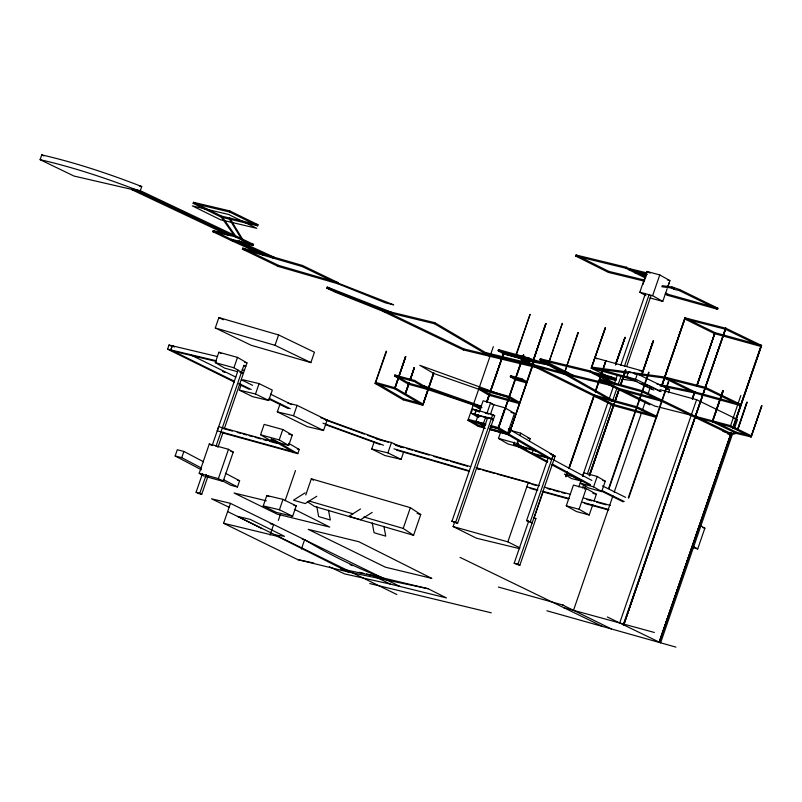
<?xml version="1.0" encoding="UTF-8"?>
<svg xmlns="http://www.w3.org/2000/svg" width="802" height="802" viewBox="0 0 802 802"><rect width="100%" height="100%" fill="white"/><g stroke="black" fill="none" stroke-linecap="round" stroke-linejoin="round"><path stroke-width="1.2" d="M40.1 159.668C74.205 167.508 107.498 178.656 140.089 191.317L73.984 176.049L40.1 159.668L41.744 154.876C75.849 162.726 109.142 173.864 141.733 186.535L139.979 191.648L235.136 236.71L212.851 231.698L213.212 230.665L235.467 235.748L253.522 244.42L253.171 245.462L230.916 240.369L212.851 231.698M132.43 188.871L228.279 234.104L227.948 235.066L132.099 189.823L132.43 188.871L140.31 190.686L235.467 235.748L235.106 236.79L253.171 245.462M193.142 203.347L193.503 202.315L229.813 210.916L257.993 224.76L257.632 225.793L221.322 217.202L193.142 203.347L229.462 211.949L257.632 225.793M229.462 211.949L229.813 210.916M215.287 327.968L218.866 317.582L278.585 334.935L314.454 352.228L310.875 362.604L251.126 345.251L215.287 327.968L275.016 345.311L310.875 362.604M242.415 249.171L302.143 266.525L338.003 283.808L278.264 266.454L242.415 249.171L242.775 248.129L302.504 265.482L338.364 282.775L338.003 283.808L385.451 302.855L393.682 304.85L329.752 279.838M201.382 469.772L175.157 455.977L177.302 449.752L183.889 451.436L203.548 461.782M201.402 468.007L181.743 457.661L183.889 451.436M237.572 371.697L224.76 368.158L215.297 362.614L218.866 352.238L237.512 357.391L246.976 362.925L224.359 428.609M239.908 372.339L243.397 373.301L233.933 367.767L237.512 357.391M203.929 476.087L199.197 473.32L209.292 443.997L228.49 449.3L233.232 452.067L223.126 481.39L205.132 476.418M208.179 475.586L201.713 494.373L197.984 493.34L196.089 492.238L202.565 473.441M212.269 445.26L238.144 370.103M201.713 494.373L199.818 493.26L206.294 474.473M215.999 446.293L243.898 365.261L245.793 366.364L243.587 365.491M278.264 266.454L278.615 265.412L242.775 248.129M217.893 447.396L223.146 432.128M242.896 379.757L259.086 383.607L272.309 390.113L268.74 400.489L252.55 396.639L239.317 390.133L241.302 384.369M223.126 481.39L218.395 478.624L228.49 449.3M268.74 400.489L255.507 393.982L259.086 383.607M275.016 345.311L278.585 334.935M302.143 266.525L302.504 265.482M329.391 566.763L344.539 573.881L390.363 584.107L446.443 597.911L428.128 588.728L348.419 572.006L297.753 559.626L223.598 523.275L230.465 503.355L211.507 498.794L229.512 507.465M221.051 480.107L230.886 485.28L237.462 486.964L239.608 480.729L225.402 473.27M260.58 434.764L264.149 424.388L282.795 429.541L292.259 435.075L288.68 445.451L270.043 440.308L260.58 434.764L279.216 439.917L288.68 445.451M287.828 403.145L297.081 405.351L327.096 420.118L323.527 430.494L307.336 426.644L277.312 411.877L280.088 403.807M326.895 288.139L327.256 287.096L391.186 312.118L390.825 313.151L326.895 288.139L335.146 292.118L382.594 311.166L463.376 349.933L539.084 368.168M279.216 439.917L282.795 429.541M323.527 430.494L293.502 415.727L297.081 405.351M263.236 505.912L266.805 495.526L282.996 499.375L296.229 505.882L292.65 516.267L276.459 512.418L263.236 505.912L279.427 509.761L292.65 516.267M270.003 535.074L273.622 524.538L270.204 523.726M279.427 509.761L282.996 499.375M278.324 520.408L280.72 513.45M285.111 500.709L295.487 470.584M305.762 494.974L311.326 478.824L410.353 507.676L420.729 514.533L413.581 535.295L314.554 506.443L307.286 501.641M301.382 549.089L304.61 539.716L302.274 539.144M423.065 404.118L433.782 372.98L422.844 405.241L403.185 399.827L375.075 383.386L386.153 351.206M375.707 382.424L386.574 351.366M480.538 409.03L473.12 405.381L480.969 407.546L428.208 389.672L408.509 384.238L394.514 376.048L394.875 375.015L414.584 380.449L428.559 388.629L473.471 404.348L480.899 407.997M403.506 452.458L401.12 459.376L384.93 455.526L371.707 449.02L374.093 442.102M403.396 398.704L375.436 382.343L395.256 387.857L405.561 356.549L394.835 387.697L423.205 404.198L403.536 398.784L403.185 399.827M394.975 387.777L405.561 356.549M422.844 405.241L394.754 388.81L405.842 356.629M404.99 394.093L408.96 382.564M409.752 380.248L414.403 367.647L410.574 379.256M405.13 394.173L409.1 382.644M410.293 379.186L414.123 367.567M405.261 394.173L409.241 382.634M410.423 379.176L414.403 367.647M405.411 394.253L409.381 382.714M401.12 459.376L387.897 452.869L391.466 442.493L376.439 438.915M428.208 389.672L414.223 381.491L414.584 380.449M434.754 322.665L490.172 355.296L489.822 356.329L434.393 323.707L434.754 322.665L382.955 310.123L336.66 291.547M433.922 373.06L423.205 404.198M422.925 404.128L433.501 372.9M463.376 349.933L463.726 348.89L382.955 310.123L382.594 311.166L434.393 323.707M413.581 535.295L403.205 528.428L410.353 507.676M485.36 428.338L478.323 426.393L467.967 420.338L493.34 346.644M478.293 408.408L478.654 407.376M548.037 364.86L562.342 323.336L547.987 364.83L533.861 362.143L503.305 353.712L498.132 350.685L498.483 349.652L529.009 358.063L534.222 361.111L548.347 363.797L612.538 400.108L612.187 401.14L548.037 364.86L531.175 360.188M484.468 426.514L475.967 421.551L478.353 414.624M479.145 412.318L483.115 400.789L490.553 402.845L493.801 404.739L490.623 413.962M486.603 401.832L489.431 393.632M490.233 391.286L503.836 352.69L490.513 391.366M478.323 426.393L478.674 425.361L484.548 426.975M486.744 401.922L489.571 393.712M490.383 391.376L503.656 352.68L534.222 361.111L508.839 434.814L490.062 429.631M486.884 401.912L489.711 393.712M487.025 401.992L489.852 393.792M490.664 391.446L503.977 352.77L498.483 349.652M485.571 424.87L483.405 423.606L485.791 416.679M486.984 413.22L490.553 402.845M451.977 521.19L487.736 417.321L491.466 418.353L493.36 419.456L457.601 523.325L451.977 521.19L457.601 523.325M519.626 548.668L476.358 538.172L453.13 526.553L454.734 521.881M455.706 522.222L491.466 418.353M492.779 414.614L494.674 415.727L493.24 419.877L491.345 418.764L492.779 414.614L472.558 409.01L471.115 413.16L478.604 417.541M529.992 314.434L516.328 354.995M530.132 314.434L515.907 354.835M510.313 376.78L521.551 379.877L526.713 382.905L515.486 379.807L510.313 376.78L510.673 375.747L521.912 378.845L527.074 381.872L515.846 378.775L510.673 375.747M504.999 407.837L514.463 413.371L507.315 434.133L497.852 428.589L504.999 407.837L491.676 404.148M498.493 427.596L523.516 354.935L498.493 427.596L509.2 433.772L489.24 428.268M508.839 434.814L498.413 428.709L523.937 355.096M515.486 379.807L515.846 378.775M498.493 438.403L517.13 443.556L526.603 449.09L507.957 443.937L498.493 438.403L500.879 431.486M521.551 379.877L521.912 378.845M510.663 355.015L503.335 353.732L533.861 362.143L528.648 359.095L529.009 358.063M532.989 360.649L545.731 323.627L533.41 360.81M521.26 357.963L531.957 364.208L531.596 365.251L613.45 405.601L656.477 417.411L636.678 407.867L593.65 396.058M533.129 360.73L545.871 323.717M533.27 360.72L546.012 323.707M533.801 360.95L509.2 433.772L534.222 361.111L503.696 352.7M614.462 386.363L572.738 376.248L539.936 359.837L540.297 358.795L590.503 371.005L614.462 382.995M644.247 281.121L608.477 272.439L575.676 256.028L576.037 254.996L626.252 267.206L645.851 277.011M517.13 443.556L518.323 440.097M519.917 435.486L520.709 433.18L509.059 429.952M517.41 445.3L533.901 449.862L535.796 450.975L519.295 446.413L517.41 445.3L518.122 443.225M529.38 441.02L530.172 438.714L520.709 433.18M532.197 453.18L548.688 457.741L550.583 458.854L534.082 454.293L532.197 453.18L533.631 449.03M577.911 332.519L564.037 374.203L531.596 365.251L517.691 357.121M519.937 547.896L507.866 541.851L528.348 482.373L475.987 467.736M608.477 272.439L608.838 271.407L576.037 254.996M526.583 520.598L532.207 522.744L526.583 520.598L548.307 457.521M534.002 517.551L535.886 518.653L519.806 565.37L514.182 563.235L528.658 521.19M530.312 521.631L553.24 455.055L551.375 454.533L553.24 455.055L551.806 459.195L548.077 458.163L506.393 433.792M519.806 565.37L517.912 564.257L555.134 456.158L508.348 428.799M534.072 518.052L543.315 491.225M591.385 368.228L605.46 327.737L591.244 368.148L615.956 380.198M611.926 382.945L590.152 372.048L590.503 371.005M645.49 278.053L625.891 268.239L626.252 267.206M628.357 373.181L591.244 368.148L605.179 327.657M567.545 473.28L565.911 476.639L567.525 471.947M568.738 468.428L594.192 394.504M595.405 390.985L605.901 360.479L595.415 392.318M566.052 476.719L567.395 473.2M568.879 468.508L594.472 394.584M595.545 391.065L606.182 360.559M569.159 468.589L594.613 394.664M592.798 504.628L589.219 515.004L576.438 511.546L566.282 505.821L573.43 485.07L586.222 488.518L596.367 494.243L593.981 501.17M645.921 295.657L639.836 292.219L646.983 271.457L659.765 274.916L669.921 280.64L667.936 286.404M615.575 363.807L625.019 337.281L615.455 365.04M611.294 376.739L610.944 377.772L592.758 373.351L593.109 372.308L611.294 376.739L616.307 379.156M615.715 363.897L625.159 337.371L615.996 363.968M643.134 284.279L643.495 283.236M643.886 282.093L646.643 274.073M578.843 486.934L581.28 479.847M582.493 476.308L608.096 401.962M609.319 398.424L613.38 386.614M614.192 384.258L617.44 374.815M620.698 365.371L645.48 293.392M582.783 476.288L583.976 472.829L597.189 476.478L605.259 481.2L601.69 491.576L588.478 487.927L580.407 483.215L581.6 479.746M582.563 487.957L583.786 484.418M587.445 473.802L611.415 404.168M612.638 400.629L617.109 387.647M618.322 384.108L621.169 375.847M624.417 366.404L649.209 294.414M584.457 489.07L585.681 485.531M589.199 475.546L613.841 403.967M614.532 401.742L619.094 388.719M620.217 385.211L625.56 369.943L620.728 385.361M626.723 366.334L651.104 295.527M589.34 475.626L613.991 404.058M614.793 401.712L619.334 388.539L599.535 378.985L642.552 390.795L731.284 433.671L736.737 432.378L751.534 435.897L730.442 425.611L695.334 416.308M620.447 385.281L625.56 369.943M589.48 475.626L614.121 404.048M614.933 401.702L619.375 388.8M620.588 385.271L625.981 370.103M589.62 475.706L614.272 404.128M615.074 401.782L619.515 388.88M589.219 515.004L579.074 509.28L586.222 488.518M667.144 288.71L662.773 301.402L652.617 295.677L659.765 274.916M652.467 389.411L626.723 376.89L628.507 371.707L637.349 373.943L669.56 389.662L668.487 392.779M601.69 491.576L593.61 486.864L597.189 476.478M661.109 391.607L635.565 379.135L637.349 373.943M668.046 286.144L669.229 282.705M667.404 295.276L667.765 294.244L665.68 293.011L665.329 294.053L667.404 295.276L717.559 309.261L717.92 308.219L679.595 289.522L672.036 286.986L662.111 285.682M641.6 374.504L653.149 340.96L642.021 374.664M641.74 374.584L653.149 340.96M641.871 374.604L653.57 341.121M661.75 286.725L671.685 288.028L672.036 286.986M717.559 309.261L679.234 290.555L674.141 289.342L674.492 288.299M608.648 488.368L648.648 372.208M679.234 290.555L679.595 289.522M573.5 610.332L612.959 495.736M614.182 492.187L641.43 413.04M642.242 410.674L645.5 401.221M647.936 394.133L650.382 387.045M661.339 386.424L684.958 317.843L725.86 328.249L623.675 625.029L725.86 328.249M661.52 386.514L684.958 317.843L715.103 332.68L761.639 345.512L733.138 428.278M661.6 386.484L685.219 317.903L661.78 386.574M628.307 497.841L668.307 381.672M692.116 398.805L694.562 391.707M696.597 385.792L714.923 332.589L697.439 384.77M696.778 385.892L715.103 332.68L696.858 385.862M694.823 391.777L692.377 398.865L694.743 391.797L664.587 377.01L591.595 367.105L630.202 377.812M692.557 398.955L695.003 391.867M619.705 622.974L696.587 399.697L659.856 389.642M725.609 328.178L623.234 624.868M712.457 421.742L722.893 390.524L712.176 421.662L736.376 433.421L751.173 436.93L761.699 405.692L750.933 436.879M712.316 421.742L723.314 390.684L712.597 421.822L694.973 417.351L642.202 391.837L599.174 380.028L649.841 404.85M730.231 426.734L740.807 395.506M731.504 433.01L659.184 642.232L731.073 432.849M732.697 428.128L761.198 345.351M659.184 642.232L731.254 432.95M732.878 428.218L761.379 345.451M659.444 642.292L731.334 432.92M732.958 428.188L761.459 345.421M732.617 433.702L660.617 642.803L607.335 616.989M734.652 427.797L737.499 419.526L696.587 399.697M737.369 429.862L746.903 402.183L737.81 430.012M737.569 429.962L747.143 402.233M693.058 547.676L697.71 548.939L704.858 528.177L700.798 525.881M761.9 405.792L751.173 436.93L730.081 426.654L712.597 421.822M234.555 382.133L167.578 349.181L169.011 345.03L217.342 356.529M221.512 432.609L297.793 453.651L299.236 449.501L288.71 443.356M547.515 462.473L513.661 444.258L514.383 442.183M547.786 461.641L517.2 445.19L517.922 443.115M305.101 492.839L293.492 500.177L305.171 503.586L316.79 496.248M360.519 508.979L348.91 516.328L360.589 519.726L372.208 512.388M727.344 433.722L730.923 434.714L736.376 433.421L736.737 432.378L712.527 420.629M639.334 370.654L643.064 371.146L594.813 357.762L597.009 358.835M615.906 378.424L611.074 377.772M622.111 379.236L637.009 381.191M634.542 374.023L664.226 378.053L704.958 388.358L740.908 405.722L694.372 392.89L660.216 385.812M274.224 534.824L284.53 536.317L250.214 519.385L237.613 516.358L262.023 528.668M656.918 384.018L694.722 391.847L741.259 404.679L705.309 387.316L664.587 377.01M297.753 559.626L313.602 563.004M340.429 568.738L381.892 577.6L400.038 586.483M253.522 244.42L231.267 239.337L213.212 230.665M359.186 572.287L364.038 573.4M366.464 573.951L428.128 588.728M139.327 185.984L141.733 186.535M132.099 189.823L139.979 191.648M647.124 274.464L635.254 271.708L634.893 272.75L645.58 275.226M616.126 379.366L599.515 375.516L599.154 376.549L615.766 380.409M257.993 224.76L221.673 216.159L193.503 202.315M215.908 360.679L167.578 349.181M216.109 361.411L173.463 351.266L170.816 349.953L172.25 345.812L174.485 346.905M239.317 390.133L255.507 393.982M324.78 419.566L327.096 420.118M277.312 411.877L293.502 415.727M371.707 449.02L387.897 452.869M293.913 505.33L296.229 505.882M535.836 366.263L463.726 348.89M564.678 373.191L607.665 383.597M565.52 374.514L572.738 376.248L573.089 375.206L540.297 358.795M369.712 583.555L491.275 612.818M647.044 272.931L628.858 268.51L628.497 269.542L646.683 273.973M575.676 256.028L625.891 268.239M608.838 271.407L644.607 280.078M539.936 359.837L590.152 372.048M530.262 363.426L485.501 352.539L485.15 353.582L532.327 365.05M558.092 370.193L567.776 372.549L567.415 373.582L561.37 372.118M266.284 500.799L234.034 492.999L277.201 514.152L329.762 527.084L294.414 509.34M223.598 523.275L277.362 536.287L348.419 572.006M626.723 376.89L635.565 379.135M666.342 388.85L669.56 389.662M658.191 406.905L654.602 406.002L619.334 388.539L662.352 400.348M660.587 407.516L690.542 415.095M175.157 455.977L181.743 457.661M237.412 480.167L239.608 480.729M513.661 444.258L517.2 445.19M667.595 280.008L669.921 280.64M639.836 292.219L652.617 295.677M649.981 297.943L662.773 301.402M592.878 493.3L596.367 494.243M702.532 527.546L704.858 528.177M566.282 505.821L579.074 509.28M563.696 607.645L654.382 632.477M618.974 389.572L662.001 401.381M594.011 395.015L637.039 406.825L656.838 416.378L613.811 404.569L531.937 364.198M478.694 389.201L509.14 397.571L519.566 403.667L489.04 395.256L478.694 389.201L433.782 373.481L419.797 365.301L509.14 397.571M478.533 425.281L468.328 419.306L485.892 424.138M490.573 425.421L498.914 427.757M467.967 420.338L485.531 425.17L479.205 423.446M490.222 426.463L498.413 428.709M668.728 381.832L628.728 498.002M634.663 380.188L591.665 368.308M517.11 355.166L548.538 363.907M498.132 350.685L528.648 359.095M722.933 431.366L731.284 433.671M394.514 376.048L414.223 381.491M428.559 388.629L408.86 383.196L394.875 375.015M510.964 412.398L514.463 413.371M485.24 413.12L488.779 414.093M491.135 414.744L494.674 415.727M375.075 383.386L394.754 388.81M491.345 418.764L471.115 413.16M488.518 418.574L474.844 414.203L476.278 410.053L478.423 411.296M475.967 421.551L483.405 423.606M490.854 426.664L497.852 428.589M527.846 438.062L530.172 438.714M489.842 429.301L507.315 434.133M244.64 362.283L246.976 362.925M553.27 455.646L555.134 456.158M215.297 362.614L233.933 367.767M602.853 480.538L605.259 481.2M580.407 483.215L593.61 486.864M476.689 468.448L480.308 469.451M482.714 470.112L494.754 473.441M497.16 474.112L539.315 485.751M544.137 487.085L570.623 494.403M583.876 498.072L610.372 505.39M532.779 484.538L536.388 485.541M547.225 488.538L550.844 489.531M553.25 490.202L559.275 491.867M561.681 492.528L565.29 493.531M586.974 499.516L591.786 500.849M596.608 502.182L606.242 504.839M527.044 486.914L537.881 489.902M542.703 491.235L569.189 498.553M582.442 502.222L608.939 509.541M530.142 488.358L537.36 490.353M542.182 491.686L568.678 499.004M584.327 503.335L608.417 509.992M288.76 434.113L292.259 435.075M279.367 443.426L218.675 426.684L217.242 430.834L292.219 451.516L294.103 452.629L270.926 439.085L274.655 440.118L297.793 453.651M222.946 428.458L232.47 431.085M237.222 432.398L240.79 433.381M243.176 434.042L246.745 435.025M249.121 435.676L252.7 436.659M255.076 437.321L261.021 438.965M263.407 439.616L266.976 440.599M269.352 441.26L276.5 443.225M534.022 518.142L535.886 518.653M230.826 451.406L233.232 452.067M199.197 473.32L218.395 478.624M514.182 563.235L517.912 564.257M196.089 492.238L199.818 493.26M667.765 294.244L717.92 308.219M297.372 448.99L299.236 449.501M453.13 526.553L507.866 541.851M498.353 587.034L563.616 605.259M733.9 418.514L737.499 419.526M546.884 610.793L675.956 647.124M278.615 265.412L338.364 282.775M417.15 513.491L420.729 514.533M308.95 500.979L353.091 513.831M363.827 516.959L403.205 528.428M394.223 444.328L470.624 466.624M476.588 468.368L480.177 469.411M395.707 445.331L404.068 447.767M406.454 448.468L412.428 450.203M414.814 450.904L429.14 455.085M433.912 456.478L448.238 460.659M450.624 461.361L467.345 466.233M393.982 448.829L469.19 470.774M396.669 450.173L469.491 471.426M481.17 406.183L423.837 385.862L423.476 386.905L481.992 407.637M320.93 417.782L388.389 442.323M325.943 420.148L364.329 434.113M367.817 435.376L382.935 440.879M322.995 423.205L383.476 445.21M325.682 424.719L380.338 444.609M242.154 369.642L244.359 370.514M350.093 564.578L352.339 565.651M761.639 345.512L725.68 328.148L623.675 625.029M694.973 417.351L730.923 434.714M327.256 287.096L335.507 291.076M41.744 154.876L43.93 155.939M218.866 317.582L223.347 319.747M460.017 557.37L602.432 626.432M628.507 371.707L630.743 372.79M653.871 390.083L640.036 383.316L649.109 385.752L660.086 391.446M391.466 442.493L401.391 447.366M191.227 355.146L235.878 377.11M241.462 379.857L252.63 385.341M270.485 394.133L291.697 404.569M169.011 345.03L171.247 346.123M222.595 371.386L224.831 372.489M234.445 381.261L170.816 349.963L172.25 345.812L174.014 346.685M238.906 383.456L251.186 389.491M269.051 398.283L290.264 408.719M239.026 384.328L249.071 389.271M269.161 399.155L288.139 408.489M562.633 604.989L611.415 628.958M266.805 495.526L269.011 496.608M230.455 503.375L381.892 577.6A1124.705 744.717 -76.7 0 1 304.61 539.726M372.539 575.345L390.363 584.107M227.628 511.576L396.81 594.503M664.226 378.053L694.372 392.89M602.513 485.932L625.65 497.39M602.172 490.634L624.207 501.541M600.016 490.383L623.154 501.841M528.348 482.373L531.636 484.017M223.257 479.496L237.462 486.964M671.685 288.028L674.141 289.342M553.591 459.847L591.816 480.418M552.147 463.997L590.382 484.568M551.886 464.819L590.122 485.39M646.983 271.457L650.031 273.181M693.65 546.643L697.71 548.939M649.069 372.369L609.069 488.528M578.332 332.68L564.387 373.161L532.217 364.278M472.558 409.01L474.694 410.263M479.115 416.699L474.844 414.203L476.278 410.053L478.172 411.165M506.914 432.95L551.806 459.195M218.866 352.238L220.971 353.471M209.292 443.997L212.129 445.651M550.122 453.591L552.017 454.704M311.326 478.824L313.402 480.197M235.467 235.748L221.673 216.159L221.322 217.202L235.106 236.79M383.917 526.353L385.742 536.137L374.053 532.728L372.238 522.944M328.499 510.202L330.324 519.997L318.645 516.588L316.82 506.804M229.733 218.074L229.382 219.106L242.204 240.199L242.555 239.156L229.733 218.074M231.267 239.337L230.916 240.369L264.169 255.487L264.52 254.455L231.267 239.337M239.076 241.121L238.715 242.154L273.893 258.314L274.254 257.282L239.076 241.121M228.59 214.465L192.28 205.863L220.45 219.718L256.77 228.309L228.59 214.465M431.697 578.352L385.461 567.214L308.179 529.34L358.845 541.731L431.697 578.352M580.738 480.869L571.455 478.543L564.377 474.102L572.147 476.328L580.738 480.869M725.329 329.191L684.597 318.875L714.742 333.722L761.278 346.554L725.329 329.191M509.501 396.539L479.045 388.168L489.4 394.223L519.927 402.634L509.501 396.539M481.32 406.504L474.594 404.659L481.34 406.514"/></g></svg>
